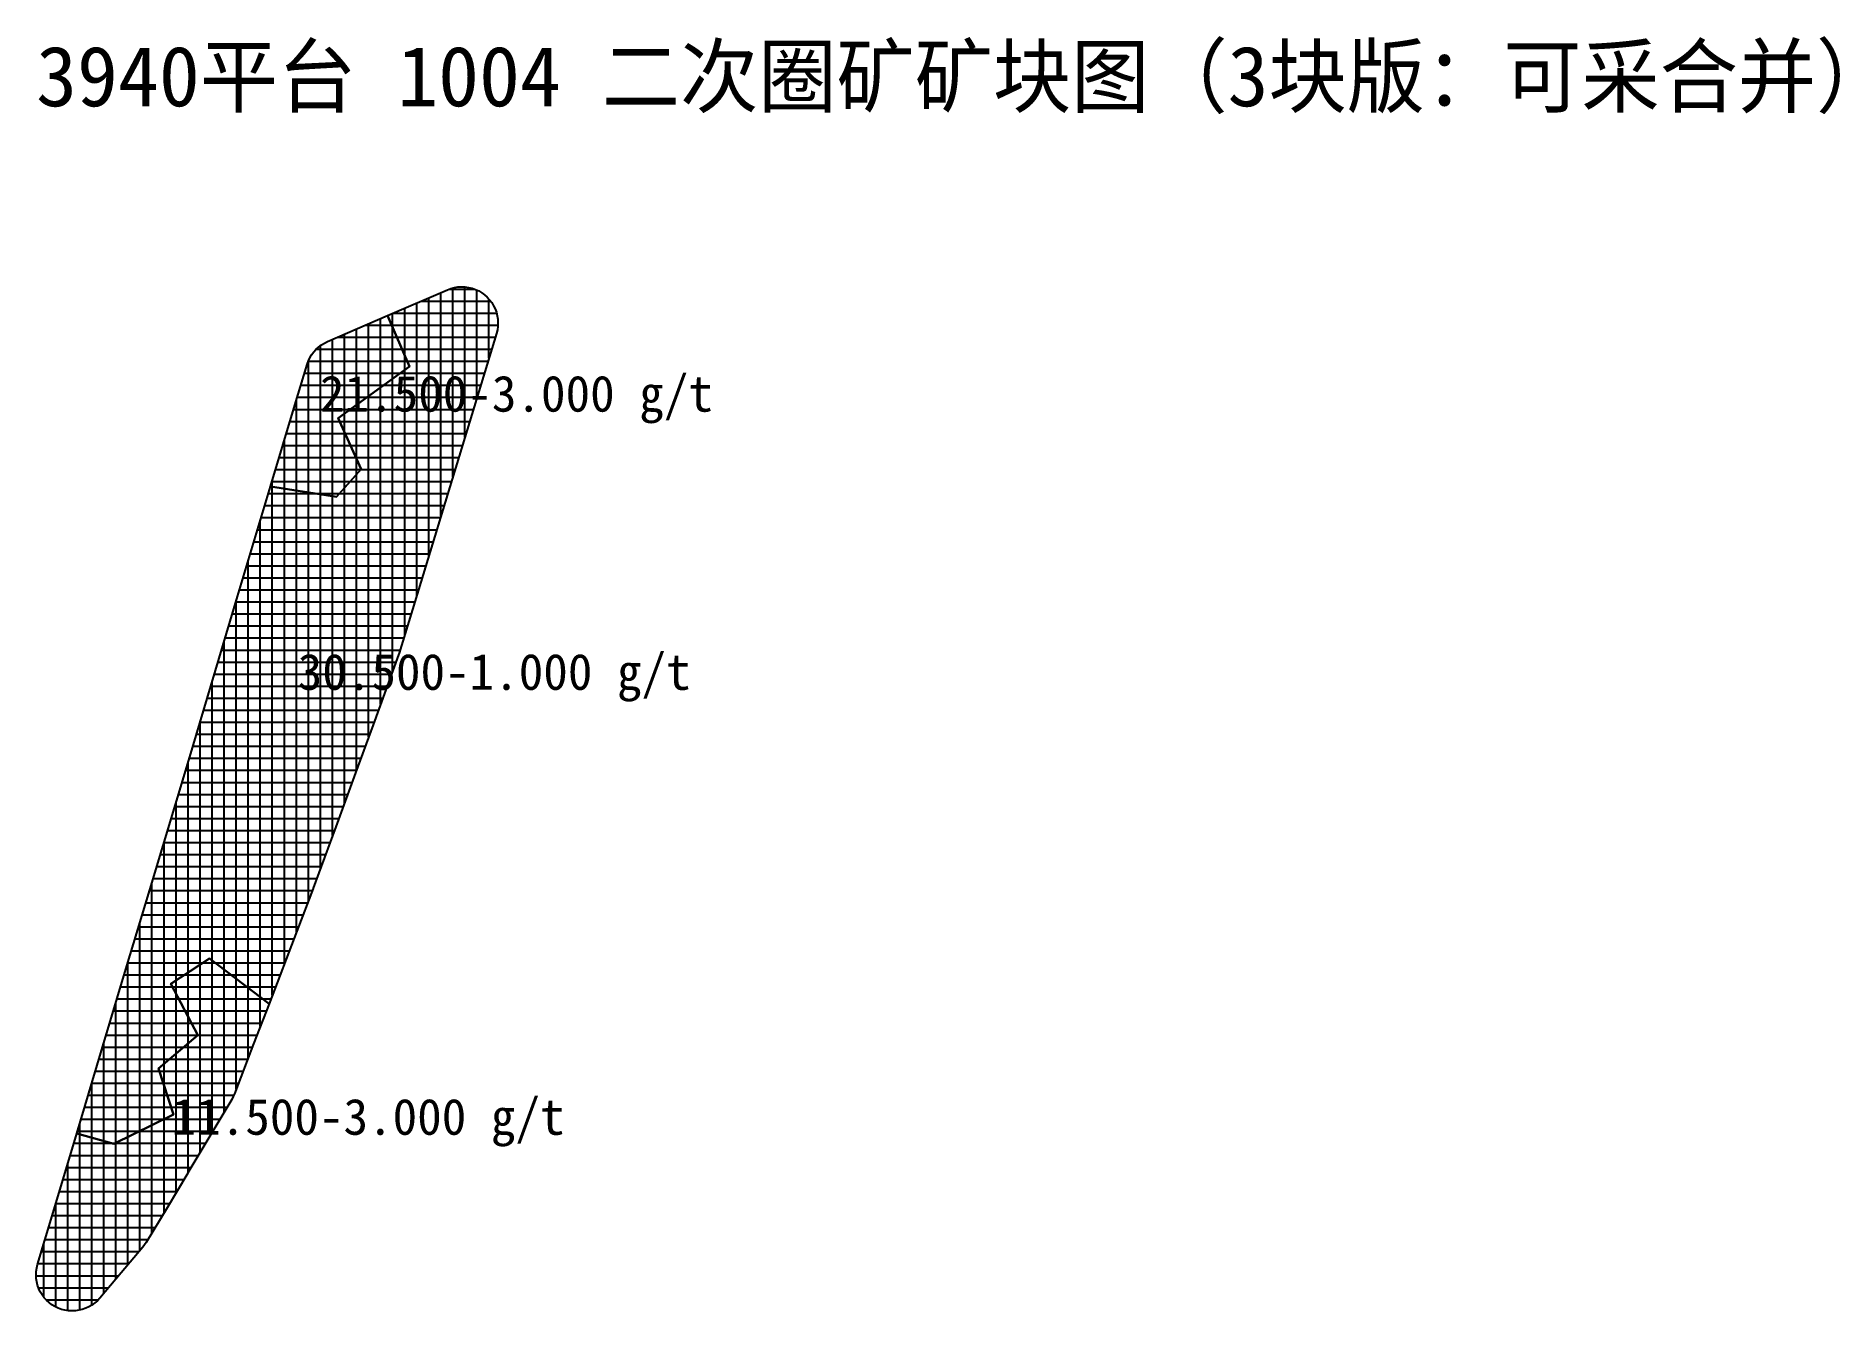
# Model space of a CAD drawing. Header units: metres. Extents: x 470084 to 470234, y 4349649 to 4349755.
import ezdxf

# ---------------------------------------------------------------- set-up
doc = ezdxf.new("R2010")
doc.units = ezdxf.units.M
for name, color, linetype in [('BLOCK_NO', 7, 'Continuous'), ('DG_GRADE_L1', 4, 'Continuous'), ('DG_GRADE_L3', 1, 'Continuous'), ('DG_GRID', 8, 'Continuous'), ('TITLE', 7, 'Continuous')]:
    doc.layers.add(name, color=color, linetype=linetype)

msp = doc.modelspace()

# ---------------------------------------------------------------- linework, layer by layer
at = {"layer": 'DG_GRADE_L1', "lineweight": 25}
msp.add_lwpolyline([(470093.83, 4349684.08), (470097.05, 4349694.84), (470101.12, 4349708.45), (470103.86, 4349717.6), (470109.32, 4349716.73), (470111.39, 4349719.02), (470109.46, 4349723.28), (470115.39, 4349727.57), (470113.58, 4349731.79), (470118.57, 4349733.94), (470118.84, 4349734.05), (470119.13, 4349734.12), (470119.42, 4349734.17), (470119.72, 4349734.19), (470120.01, 4349734.18), (470120.31, 4349734.14), (470120.6, 4349734.07), (470120.88, 4349733.97), (470121.15, 4349733.84), (470121.4, 4349733.69), (470121.64, 4349733.52), (470121.86, 4349733.32), (470122.06, 4349733.1), (470122.24, 4349732.87), (470122.39, 4349732.61), (470122.52, 4349732.35), (470122.62, 4349732.07), (470122.69, 4349731.78), (470122.74, 4349731.49), (470122.75, 4349731.19), (470122.74, 4349730.89), (470122.7, 4349730.6), (470122.62, 4349730.31), (470120.57, 4349723.56), (470119.13, 4349718.84), (470116.34, 4349709.64), (470114.54, 4349703.75), (470114.49, 4349703.59), (470112.37, 4349697.79), (470110.91, 4349693.8), (470109.27, 4349689.3), (470107.4, 4349684.21), (470107.39, 4349684.17), (470106.04, 4349680.64), (470103.73, 4349674.6), (470098.79, 4349678.36), (470095.58, 4349676.25), (470097.8, 4349672), (470094.54, 4349669.23), (470095.8, 4349665.39), (470090.84, 4349662.95), (470087.76, 4349663.83), (470089.76, 4349670.52), (470091.84, 4349677.47), (470093.83, 4349684.08)], close=True, dxfattribs=at)
at = {"layer": 'DG_GRADE_L3', "lineweight": 25}
for points in [[(470103.86, 4349717.6), (470105.88, 4349724.34), (470106.9, 4349727.74), (470107, 4349728.02), (470107.12, 4349728.28), (470107.27, 4349728.53), (470107.44, 4349728.77), (470107.63, 4349728.98), (470107.85, 4349729.18), (470108.08, 4349729.36), (470108.33, 4349729.51), (470108.59, 4349729.64), (470113.58, 4349731.79), (470115.39, 4349727.57), (470109.46, 4349723.28), (470111.39, 4349719.02), (470109.32, 4349716.73), (470103.86, 4349717.6)], [(470089.24, 4349649.73), (470089.01, 4349649.56), (470088.75, 4349649.41), (470088.49, 4349649.29), (470088.21, 4349649.19), (470087.93, 4349649.12), (470087.64, 4349649.08), (470087.34, 4349649.07), (470087.05, 4349649.09), (470086.76, 4349649.13), (470086.48, 4349649.2), (470086.21, 4349649.3), (470085.94, 4349649.43), (470085.69, 4349649.58), (470085.46, 4349649.76), (470085.24, 4349649.96), (470085.04, 4349650.17), (470084.87, 4349650.41), (470084.72, 4349650.66), (470084.6, 4349650.92), (470084.5, 4349651.2), (470084.43, 4349651.48), (470084.38, 4349651.77), (470084.37, 4349652.06), (470084.38, 4349652.36), (470084.42, 4349652.65), (470084.5, 4349652.93), (470085.71, 4349656.97), (470087.76, 4349663.83), (470090.84, 4349662.95), (470095.8, 4349665.39), (470094.54, 4349669.23), (470097.8, 4349672), (470095.58, 4349676.25), (470098.79, 4349678.36), (470103.73, 4349674.6), (470102.45, 4349671.28), (470100.86, 4349667.12), (470100.75, 4349666.88), (470100.63, 4349666.65), (470098.81, 4349663.6), (470096.98, 4349660.54), (470096.98, 4349660.53), (470095.25, 4349657.64), (470093.51, 4349654.76), (470093.38, 4349654.56), (470093.23, 4349654.37), (470091.45, 4349652.25), (470089.66, 4349650.14), (470089.46, 4349649.92), (470089.24, 4349649.73)]]:
    msp.add_lwpolyline(points, close=True, dxfattribs=at)
at = {"layer": 'DG_GRID'}
for p, q in [((470118, 4349715.11), (470118, 4349733.7)), ((470118.72, 4349734), (470120.79, 4349734)), ((470119, 4349718.4), (470119, 4349734.09)), ((470120, 4349721.69), (470120, 4349734.18)), ((470121, 4349724.97), (470121, 4349733.91)), ((470115, 4349728.49), (470115, 4349732.4)), ((470116, 4349708.54), (470116, 4349732.84)), ((470116.38, 4349733), (470122.14, 4349733)), ((470117, 4349711.83), (470117, 4349733.27)), ((470122, 4349728.26), (470122, 4349733.17)), ((470111, 4349724.39), (470111, 4349730.68)), ((470111.74, 4349731), (470113.92, 4349731)), ((470112, 4349725.12), (470112, 4349731.11)), ((470113, 4349725.84), (470113, 4349731.54)), ((470113.92, 4349731), (470122.74, 4349731)), ((470114, 4349730.81), (470114, 4349731.97)), ((470114, 4349726.56), (470114, 4349730.81)), ((470114.06, 4349732), (470122.64, 4349732)), ((470108, 4349716.94), (470108, 4349729.3)), ((470109, 4349716.78), (470109, 4349729.82)), ((470109.42, 4349730), (470114.35, 4349730)), ((470110, 4349723.67), (470110, 4349730.25)), ((470114.35, 4349730), (470122.53, 4349730)), ((470106.99, 4349728), (470115.21, 4349728)), ((470107, 4349717.1), (470107, 4349728.02)), ((470107.65, 4349729), (470114.78, 4349729)), ((470114.78, 4349729), (470122.22, 4349729)), ((470115, 4349727.29), (470115, 4349728.49)), ((470115.21, 4349728), (470121.92, 4349728)), ((470106.68, 4349727), (470114.6, 4349727)), ((470114, 4349702.25), (470114, 4349726.56)), ((470114.6, 4349727), (470121.62, 4349727)), ((470115, 4349705.25), (470115, 4349727.29)), ((470106, 4349717.26), (470106, 4349724.74)), ((470106.08, 4349725), (470111.84, 4349725)), ((470106.38, 4349726), (470113.22, 4349726)), ((470111.84, 4349725), (470121.01, 4349725)), ((470112, 4349696.78), (470112, 4349725.12)), ((470113, 4349699.51), (470113, 4349725.84)), ((470113.22, 4349726), (470121.31, 4349726)), ((470105.78, 4349724), (470110.46, 4349724)), ((470110, 4349722.09), (470110, 4349723.67)), ((470110.46, 4349724), (470120.7, 4349724)), ((470111, 4349719.87), (470111, 4349724.39)), ((470105.18, 4349722), (470110.04, 4349722)), ((470105.48, 4349723), (470109.59, 4349723)), ((470109.59, 4349723), (470120.4, 4349723)), ((470110, 4349717.48), (470110, 4349722.09)), ((470110.04, 4349722), (470120.1, 4349722)), ((470104.88, 4349721), (470110.49, 4349721)), ((470105, 4349717.42), (470105, 4349721.4)), ((470110.49, 4349721), (470119.79, 4349721)), ((470104.28, 4349719), (470111.37, 4349719)), ((470104.58, 4349720), (470110.94, 4349720)), ((470110.94, 4349720), (470119.49, 4349720)), ((470111, 4349718.59), (470111, 4349719.87)), ((470111.37, 4349719), (470119.18, 4349719)), ((470103.98, 4349718), (470110.47, 4349718)), ((470104, 4349717.58), (470104, 4349718.06)), ((470104, 4349675.32), (470104, 4349717.58)), ((470105, 4349677.93), (470105, 4349717.42)), ((470106, 4349680.54), (470106, 4349717.26)), ((470110, 4349691.31), (470110, 4349717.48)), ((470110.47, 4349718), (470118.88, 4349718)), ((470111, 4349694.04), (470111, 4349718.59)), ((470103.38, 4349716), (470118.27, 4349716)), ((470103.68, 4349717), (470107.65, 4349717)), ((470107, 4349683.15), (470107, 4349717.1)), ((470107.65, 4349717), (470109.57, 4349717)), ((470108, 4349685.84), (470108, 4349716.94)), ((470109, 4349688.57), (470109, 4349716.78)), ((470109.57, 4349717), (470118.57, 4349717)), ((470103, 4349675.16), (470103, 4349714.72)), ((470103.08, 4349715), (470117.97, 4349715)), ((470102.49, 4349713), (470117.36, 4349713)), ((470102.78, 4349714), (470117.66, 4349714)), ((470102, 4349675.92), (470102, 4349711.38)), ((470102.19, 4349712), (470117.05, 4349712)), ((470101.59, 4349710), (470116.44, 4349710)), ((470101.89, 4349711), (470116.75, 4349711)), ((470101.29, 4349709), (470116.14, 4349709)), ((470100.69, 4349707), (470115.53, 4349707)), ((470100.99, 4349708), (470115.84, 4349708)), ((470101, 4349676.68), (470101, 4349708.04)), ((470100.39, 4349706), (470115.23, 4349706)), ((470099.79, 4349704), (470114.62, 4349704)), ((470100, 4349677.44), (470100, 4349704.7)), ((470100.09, 4349705), (470114.92, 4349705)), ((470099.49, 4349703), (470114.27, 4349703)), ((470098.89, 4349701), (470113.54, 4349701)), ((470099, 4349678.2), (470099, 4349701.36)), ((470099.19, 4349702), (470113.91, 4349702)), ((470098.59, 4349700), (470113.18, 4349700)), ((470097.99, 4349698), (470112.45, 4349698)), ((470098, 4349677.84), (470098, 4349698.02)), ((470098.29, 4349699), (470112.81, 4349699)), ((470097.69, 4349697), (470112.08, 4349697)), ((470097.09, 4349695), (470111.35, 4349695)), ((470097.39, 4349696), (470111.72, 4349696)), ((470096.79, 4349694), (470110.98, 4349694)), ((470097, 4349677.18), (470097, 4349694.68)), ((470096.2, 4349692), (470110.25, 4349692)), ((470096.5, 4349693), (470110.62, 4349693)), ((470095.9, 4349691), (470109.89, 4349691)), ((470096, 4349676.53), (470096, 4349691.35)), ((470095.3, 4349689), (470109.16, 4349689)), ((470095.6, 4349690), (470109.52, 4349690)), ((470095, 4349669.62), (470095, 4349688.01)), ((470095, 4349688), (470108.79, 4349688)), ((470094.4, 4349686), (470108.06, 4349686)), ((470094.7, 4349687), (470108.42, 4349687)), ((470094, 4349664.51), (470094, 4349684.67)), ((470094.1, 4349685), (470107.69, 4349685)), ((470093.5, 4349683), (470106.94, 4349683)), ((470093.8, 4349684), (470107.32, 4349684)), ((470093, 4349664.02), (470093, 4349681.33)), ((470093.2, 4349682), (470106.56, 4349682)), ((470092.6, 4349680), (470105.79, 4349680)), ((470092.9, 4349681), (470106.18, 4349681)), ((470092.3, 4349679), (470105.41, 4349679)), ((470099, 4349663.92), (470099, 4349678.2)), ((470091.7, 4349677), (470096.72, 4349677)), ((470092, 4349678), (470098.24, 4349678)), ((470092, 4349663.52), (470092, 4349677.99)), ((470096.72, 4349677), (470100.58, 4349677)), ((470097, 4349673.53), (470097, 4349677.18)), ((470098, 4349662.24), (470098, 4349677.84)), ((470098.24, 4349678), (470099.27, 4349678)), ((470099.27, 4349678), (470105.03, 4349678)), ((470100, 4349665.59), (470100, 4349677.44)), ((470100.58, 4349677), (470104.64, 4349677)), ((470091.4, 4349676), (470095.71, 4349676)), ((470095.71, 4349676), (470101.89, 4349676)), ((470096, 4349675.44), (470096, 4349676.53)), ((470096, 4349670.47), (470096, 4349675.44)), ((470101, 4349667.49), (470101, 4349676.68)), ((470101.89, 4349676), (470104.26, 4349676)), ((470102, 4349670.1), (470102, 4349675.92)), ((470090.81, 4349674), (470096.75, 4349674)), ((470091, 4349663.03), (470091, 4349674.65)), ((470091.1, 4349675), (470096.23, 4349675)), ((470096.23, 4349675), (470103.21, 4349675)), ((470096.75, 4349674), (470103.49, 4349674)), ((470103, 4349672.71), (470103, 4349675.16)), ((470103.21, 4349675), (470103.88, 4349675)), ((470090.51, 4349673), (470097.28, 4349673)), ((470097, 4349671.32), (470097, 4349673.53)), ((470097.28, 4349673), (470103.11, 4349673)), ((470089.91, 4349671), (470096.62, 4349671)), ((470090, 4349663.19), (470090, 4349671.31)), ((470090.21, 4349672), (470097.8, 4349672)), ((470096.62, 4349671), (470102.34, 4349671)), ((470097, 4349660.56), (470097, 4349671.32)), ((470097.8, 4349672), (470102.73, 4349672)), ((470089.61, 4349670), (470095.44, 4349670)), ((470095, 4349667.83), (470095, 4349669.62)), ((470095.44, 4349670), (470101.96, 4349670)), ((470096, 4349658.9), (470096, 4349670.47)), ((470089, 4349663.48), (470089, 4349667.97)), ((470089.01, 4349668), (470094.94, 4349668)), ((470089.31, 4349669), (470094.62, 4349669)), ((470094.62, 4349669), (470101.58, 4349669)), ((470094.94, 4349668), (470101.2, 4349668)), ((470095, 4349665), (470095, 4349667.83)), ((470088.71, 4349667), (470095.27, 4349667)), ((470095.27, 4349667), (470100.81, 4349667)), ((470088.11, 4349665), (470095, 4349665)), ((470088.41, 4349666), (470095.6, 4349666)), ((470095, 4349657.23), (470095, 4349665)), ((470095, 4349665), (470099.65, 4349665)), ((470095.6, 4349666), (470100.24, 4349666)), ((470087.81, 4349664), (470092.97, 4349664)), ((470088, 4349663.76), (470088, 4349664.63)), ((470088, 4349649.14), (470088, 4349663.76)), ((470089, 4349649.55), (470089, 4349663.48)), ((470092, 4349652.91), (470092, 4349663.52)), ((470092.97, 4349664), (470099.05, 4349664)), ((470093, 4349654.09), (470093, 4349664.02)), ((470094, 4349655.57), (470094, 4349664.51)), ((470087.21, 4349662), (470097.86, 4349662)), ((470087.51, 4349663), (470090.67, 4349663)), ((470090, 4349650.54), (470090, 4349663.19)), ((470090.67, 4349663), (470090.93, 4349663)), ((470090.93, 4349663), (470098.45, 4349663)), ((470091, 4349651.72), (470091, 4349663.03)), ((470086.91, 4349661), (470097.26, 4349661)), ((470087, 4349649.09), (470087, 4349661.29)), ((470086.31, 4349659), (470096.06, 4349659)), ((470086.61, 4349660), (470096.66, 4349660)), ((470086, 4349649.4), (470086, 4349657.96)), ((470086.01, 4349658), (470095.46, 4349658)), ((470085.41, 4349656), (470094.26, 4349656)), ((470085.71, 4349657), (470094.86, 4349657)), ((470085, 4349650.23), (470085, 4349654.62)), ((470085.11, 4349655), (470093.66, 4349655)), ((470084.52, 4349653), (470092.08, 4349653)), ((470084.82, 4349654), (470092.92, 4349654)), ((470084.37, 4349652), (470091.24, 4349652)), ((470084.57, 4349651), (470090.39, 4349651)), ((470085.2, 4349650), (470089.54, 4349650))]:
    msp.add_line(p, q, dxfattribs=at)

# ---------------------------------------------------------------- texts
at = {"layer": 'BLOCK_NO'}
for s, p in [('21.500-3.000 g/t', (470107.96, 4349723.81)), ('30.500-1.000 g/t', (470106.11, 4349700.69)), ('11.500-3.000 g/t', (470095.63, 4349663.71))]:
    msp.add_text(s, height=3, dxfattribs=at).set_placement(p)
at = {"layer": 'TITLE'}
msp.add_text('3940平台 1004 二次圈矿矿块图（3块版：可采合并）', height=5, dxfattribs=at).set_placement((470084.37, 4349749.19))

doc.saveas('drawing.dxf')
